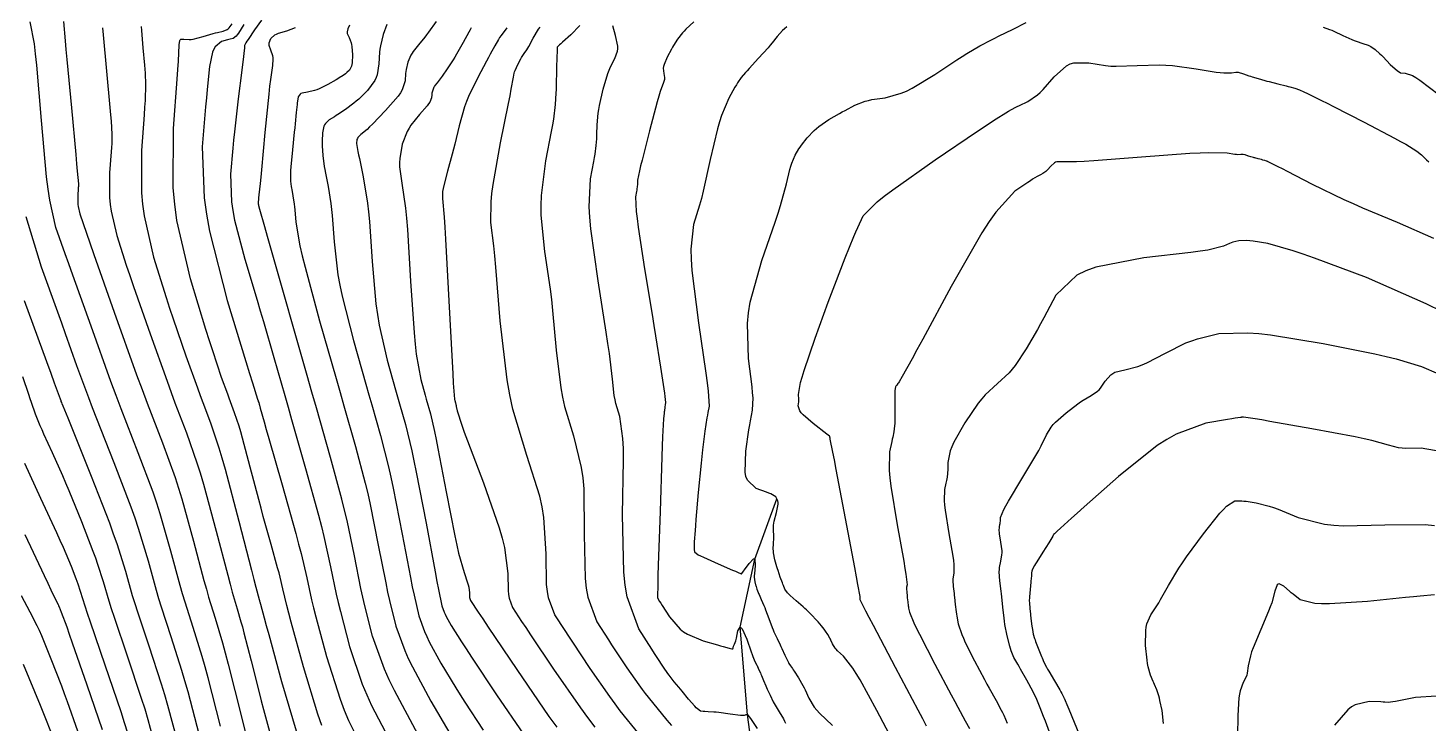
# Model space of a CAD drawing. Header units: metres. Extents: x 837475 to 838479, y 1189012 to 1191015.
# Drawn here: x 837636.3 to 837778.4, y 1190087.4 to 1190157.9 of the extents above; entities that cross this region are included whole.
import ezdxf

# ---------------------------------------------------------------- set-up
doc = ezdxf.new("R2010")
doc.units = ezdxf.units.M
doc.header["$LTSCALE"] = 0.3
for name, color, linetype in [('COTAS 10', 1, 'Continuous'), ('COTAS INT', 252, 'Continuous'), ('DRENAJE', 5, 'Continuous')]:
    doc.layers.add(name, color=color, linetype=linetype)

msp = doc.modelspace()

# ---------------------------------------------------------------- linework, layer by layer
at = {"layer": 'COTAS 10'}
for points, elevation in [([(837666.137, 1190087.124), (837665.736, 1190088.253), (837664.265, 1190093.082), (837663.04, 1190097.592), (837662.794, 1190098.52), (837662.588, 1190099.309), (837662.181, 1190100.998), (837661.912, 1190102.161), (837661.793, 1190102.617), (837661.655, 1190103.132), (837660.998, 1190105.476), (837660.196, 1190108.341), (837659.967, 1190109.183), (837659.735, 1190110.048), (837658.87, 1190113.347), (837658.088, 1190116.287), (837657.909, 1190116.924), (837657.745, 1190117.484), (837657.286, 1190118.87), (837656.868, 1190119.957), (837656.73, 1190120.33), (837656.582, 1190120.734), (837655.966, 1190122.45), (837655.067, 1190125.151), (837654.74, 1190126.175), (837654.379, 1190127.32), (837652.795, 1190132.45), (837651.435, 1190138.392), (837651.215, 1190140.047), (837651.064, 1190141.706), (837651.085, 1190147.737), (837651.456, 1190152.724), (837651.527, 1190153.726), (837651.582, 1190154.563), (837651.665, 1190156.22), (837651.731, 1190156.663), (837651.776, 1190156.736), (837651.833, 1190156.786), (837652.135, 1190156.787), (837652.666, 1190156.743), (837652.867, 1190156.765), (837653.091, 1190156.802), (837654.094, 1190157.06), (837655.107, 1190157.36), (837655.337, 1190157.423), (837655.545, 1190157.478), (837656.115, 1190157.607), (837656.517, 1190157.766), (837656.62, 1190157.839), (837656.719, 1190157.926), (837657.045, 1190158.347)], 1720), ([(837672.749, 1190158.292), (837672.376, 1190157.268), (837672.081, 1190156.1), (837672.026, 1190155.778), (837671.984, 1190155.456), (837671.929, 1190154.299), (837671.766, 1190153.182), (837671.657, 1190152.886), (837671.518, 1190152.596), (837670.785, 1190151.597), (837669.881, 1190150.713), (837669.637, 1190150.496), (837669.394, 1190150.291), (837668.537, 1190149.65), (837667.771, 1190149.147), (837667.586, 1190149.029), (837667.413, 1190148.92), (837666.884, 1190148.602), (837666.505, 1190148.243), (837666.425, 1190148.107), (837666.357, 1190147.956), (837666.203, 1190147.278), (837666.158, 1190146.452), (837666.159, 1190146.206), (837666.166, 1190145.953), (837666.237, 1190144.981), (837666.386, 1190143.878), (837666.442, 1190143.544), (837666.504, 1190143.197), (837666.78, 1190141.839), (837667.064, 1190140.1), (837667.132, 1190139.513), (837667.194, 1190138.88), (837667.38, 1190136.211), (837667.775, 1190132.873), (837667.969, 1190131.817), (837668.2, 1190130.704), (837669.342, 1190126.211), (837670.605, 1190121.769), (837670.913, 1190120.689), (837671.203, 1190119.673), (837672.098, 1190116.545), (837672.908, 1190113.365), (837673.144, 1190112.317), (837673.385, 1190111.196), (837674.298, 1190106.545), (837675.133, 1190102.152), (837675.325, 1190101.195), (837675.5, 1190100.351), (837675.99, 1190098.237), (837676.565, 1190096.661), (837676.794, 1190096.155), (837677.053, 1190095.619), (837678.237, 1190093.434), (837679.734, 1190090.942), (837680.19, 1190090.213), (837680.663, 1190089.467), (837682.521, 1190086.632)], 1730), ([(837692.33, 1190158.182), (837691.425, 1190157.246), (837690.566, 1190156.477), (837690.401, 1190156.329), (837690.268, 1190156.209), (837690.05, 1190156.01), (837690.041, 1190155.996), (837690.039, 1190155.992), (837690.037, 1190155.989), (837690.033, 1190155.979), (837690.024, 1190155.624), (837690.019, 1190155.404), (837690.012, 1190155.131), (837689.98, 1190153.704), (837689.935, 1190152.081), (837689.92, 1190151.684), (837689.905, 1190151.311), (837689.843, 1190150.153), (837689.65, 1190148.663), (837689.552, 1190148.08), (837689.435, 1190147.423), (837688.853, 1190144.434), (837688.407, 1190140.91), (837688.375, 1190139.916), (837688.383, 1190138.914), (837688.746, 1190135.23), (837689.307, 1190131.423), (837689.44, 1190130.344), (837689.565, 1190129.255), (837689.935, 1190125.23), (837690.389, 1190121.401), (837690.566, 1190120.435), (837690.766, 1190119.509), (837691.673, 1190116.508), (837692.484, 1190113.311), (837692.623, 1190112.263), (837692.726, 1190111.143), (837692.787, 1190106.508), (837692.872, 1190102.048), (837692.989, 1190101.038), (837693.146, 1190100.125), (837694.053, 1190097.643), (837695.234, 1190095.801), (837695.564, 1190095.293), (837695.896, 1190094.785), (837697.108, 1190092.957), (837698.316, 1190091.225), (837698.645, 1190090.777), (837698.972, 1190090.344), (837700.135, 1190088.893), (837701.166, 1190087.668), (837701.41, 1190087.376), (837701.636, 1190087.105)], 1740), ([(837727.535, 1190087.031), (837727.141, 1190087.771), (837726.673, 1190088.652), (837724.377, 1190093.002), (837722.144, 1190097.249), (837721.717, 1190098.064), (837721.373, 1190098.723), (837720.819, 1190099.803), (837720.808, 1190099.863), (837720.805, 1190099.88), (837720.803, 1190099.896), (837720.796, 1190099.954), (837720.79, 1190100.009), (837720.789, 1190100.025), (837720.787, 1190100.04), (837720.781, 1190100.093), (837720.778, 1190100.142), (837720.778, 1190100.153), (837720.779, 1190100.164), (837720.786, 1190100.198), (837720.565, 1190101.43), (837720.422, 1190102.196), (837720.244, 1190103.147), (837719.307, 1190108.115), (837718.36, 1190113.109), (837718.176, 1190114.076), (837718.025, 1190114.861), (837717.763, 1190116.196), (837717.73, 1190116.326), (837717.725, 1190116.353), (837717.721, 1190116.376), (837717.717, 1190116.422), (837717.717, 1190116.442), (837717.711, 1190116.454), (837717.69, 1190116.475), (837717.416, 1190116.688), (837716.011, 1190117.78), (837714.995, 1190118.663), (837714.809, 1190118.866), (837714.665, 1190119.05), (837714.492, 1190119.567), (837714.555, 1190119.988), (837714.56, 1190120.113), (837714.56, 1190120.241), (837714.517, 1190120.732), (837714.731, 1190121.918), (837714.895, 1190122.484), (837715.103, 1190123.153), (837716.229, 1190126.426), (837717.559, 1190130.078), (837717.896, 1190130.987), (837718.219, 1190131.85), (837719.272, 1190134.595), (837720.14, 1190136.742), (837720.347, 1190137.228), (837720.539, 1190137.668), (837721.113, 1190138.864), (837722.521, 1190140.274), (837723.239, 1190140.849), (837724.099, 1190141.504), (837728.391, 1190144.533), (837732.711, 1190147.453), (837733.589, 1190148.039), (837734.329, 1190148.528), (837735.852, 1190149.489), (837736.535, 1190149.842), (837736.744, 1190149.948), (837736.963, 1190150.057), (837737.827, 1190150.48), (837738.797, 1190151.132), (837739.081, 1190151.385), (837739.373, 1190151.67), (837740.486, 1190152.963), (837741.729, 1190154.093), (837742.102, 1190154.275), (837742.489, 1190154.4), (837743.99, 1190154.38), (837745.706, 1190154.103), (837746.229, 1190154.067), (837746.771, 1190154.048), (837748.898, 1190154.124), (837751.192, 1190154.189), (837751.838, 1190154.162), (837752.49, 1190154.117), (837754.887, 1190153.791), (837756.919, 1190153.454), (837757.341, 1190153.401), (837757.702, 1190153.366), (837758.496, 1190153.385), (837758.921, 1190153.452), (837759.049, 1190153.447), (837759.181, 1190153.431), (837759.696, 1190153.288), (837760.255, 1190153.083), (837760.415, 1190153.029), (837760.578, 1190152.976), (837761.186, 1190152.79), (837761.872, 1190152.599), (837762.084, 1190152.542), (837762.307, 1190152.483), (837763.19, 1190152.254), (837764.032, 1190152.038), (837764.228, 1190151.988), (837764.408, 1190151.941), (837764.923, 1190151.806), (837765.39, 1190151.65), (837765.54, 1190151.59), (837765.698, 1190151.523), (837766.342, 1190151.221), (837767.629, 1190150.569), (837768.192, 1190150.282), (837768.846, 1190149.948), (837771.954, 1190148.356), (837775.023, 1190146.753), (837775.652, 1190146.412), (837776.184, 1190146.116), (837777.309, 1190145.42), (837777.761, 1190145.041), (837777.87, 1190144.945), (837777.971, 1190144.852), (837778.277, 1190144.551), (837778.509, 1190144.339)], 1750), ([(837653.715, 1190086.101), (837652.555, 1190090.541), (837652.242, 1190091.651), (837651.934, 1190092.71), (837650.851, 1190096.101), (837649.851, 1190099.136), (837649.595, 1190099.97), (837649.348, 1190100.801), (837648.528, 1190103.778), (837647.534, 1190107.112), (837647.176, 1190108.167), (837646.782, 1190109.28), (837645.062, 1190113.778), (837643.294, 1190118.253), (837642.87, 1190119.352), (837642.475, 1190120.389), (837641.284, 1190123.629), (837640.118, 1190126.892), (837639.739, 1190127.944), (837639.335, 1190129.06), (837637.673, 1190133.629), (837636.129, 1190138.74)], 1710), ([(837751.592, 1190087.301), (837751.436, 1190088.625), (837751.23, 1190089.66), (837751.172, 1190089.9), (837751.114, 1190090.12), (837750.901, 1190090.744), (837750.674, 1190091.268), (837750.607, 1190091.425), (837750.538, 1190091.587), (837750.273, 1190092.214), (837750.028, 1190093.078), (837749.972, 1190093.389), (837749.92, 1190093.732), (837749.775, 1190095.23), (837749.788, 1190096.745), (837749.836, 1190097.098), (837749.904, 1190097.422), (837750.311, 1190098.353), (837750.908, 1190099.258), (837751.096, 1190099.567), (837751.293, 1190099.9), (837752.087, 1190101.312), (837753.153, 1190103.079), (837753.522, 1190103.636), (837753.923, 1190104.223), (837755.64, 1190106.586), (837757.303, 1190108.651), (837757.671, 1190109.049), (837757.998, 1190109.372), (837758.842, 1190109.914), (837759.524, 1190109.918), (837759.749, 1190109.901), (837759.99, 1190109.877), (837760.99, 1190109.729), (837762.312, 1190109.381), (837762.756, 1190109.232), (837763.234, 1190109.059), (837765.241, 1190108.244), (837767.945, 1190107.539), (837768.863, 1190107.436), (837769.854, 1190107.374), (837774.042, 1190107.482), (837778.154, 1190107.53), (837779.097, 1190107.429)], 1760), ([(837635.619, 1190100.319), (837636.5, 1190098.644), (837637.204, 1190097.267), (837637.43, 1190096.774), (837637.669, 1190096.233), (837638.644, 1190093.875), (837639.704, 1190091.13), (837639.997, 1190090.344), (837640.29, 1190089.547), (837641.346, 1190086.577)], 1700)]:
    msp.add_lwpolyline(points, dxfattribs=dict(at, elevation=elevation))
at = {"layer": 'COTAS INT'}
for points, elevation in [([(837655.853, 1190087.052), (837654.595, 1190091.945), (837654.286, 1190093.078), (837653.994, 1190094.114), (837653.083, 1190097.052), (837652.25, 1190099.644), (837652.008, 1190100.462), (837651.761, 1190101.323), (837650.827, 1190104.796), (837649.73, 1190108.615), (837649.38, 1190109.695), (837649.01, 1190110.784), (837647.507, 1190114.796), (837645.777, 1190119.248), (837645.265, 1190120.614), (837644.737, 1190122.038), (837642.71, 1190127.661), (837640.872, 1190132.845), (837640.464, 1190133.992), (837640.099, 1190135.014), (837639.146, 1190137.661), (837638.514, 1190140.443), (837638.353, 1190141.549), (837638.197, 1190142.801), (837637.682, 1190148.536), (837637.214, 1190154.137), (837637.088, 1190155.304), (837636.964, 1190156.305), (837636.527, 1190158.536)], 1712), ([(837639.911, 1190158.57), (837640.076, 1190156.633), (837640.156, 1190155.759), (837640.25, 1190154.737), (837640.713, 1190149.825), (837641.163, 1190145.071), (837641.249, 1190144.15), (837641.319, 1190143.399), (837641.43, 1190142.115), (837641.422, 1190141.834), (837641.415, 1190141.716), (837641.407, 1190141.581), (837641.361, 1190140.95), (837641.359, 1190140.21), (837641.377, 1190140.006), (837641.404, 1190139.802), (837641.571, 1190139.073), (837642.242, 1190137.098), (837642.586, 1190136.109), (837642.999, 1190134.929), (837645.064, 1190129.073), (837647.343, 1190122.717), (837647.891, 1190121.222), (837648.403, 1190119.842), (837649.952, 1190115.815), (837651.238, 1190112.287), (837651.584, 1190111.222), (837651.926, 1190110.119), (837653.126, 1190105.815), (837654.174, 1190101.846), (837654.421, 1190100.954), (837654.649, 1190100.152), (837655.314, 1190098.003), (837656.054, 1190095.518), (837656.329, 1190094.504), (837656.635, 1190093.349), (837657.991, 1190088.003), (837659.242, 1190082.961)], 1714), ([(837643.872, 1190157.956), (837643.939, 1190157.216), (837644.284, 1190153.551), (837644.626, 1190149.866), (837644.692, 1190149.114), (837644.745, 1190148.478), (837644.836, 1190147.151), (837644.806, 1190146.201), (837644.784, 1190145.803), (837644.756, 1190145.347), (837644.602, 1190143.212), (837644.594, 1190140.708), (837644.657, 1190140.019), (837644.748, 1190139.332), (837645.313, 1190136.865), (837646.288, 1190133.838), (837646.637, 1190132.798), (837647.022, 1190131.67), (837648.698, 1190126.865), (837650.423, 1190122.056), (837650.837, 1190120.925), (837651.224, 1190119.88), (837652.396, 1190116.833), (837653.466, 1190113.791), (837653.788, 1190112.749), (837654.122, 1190111.622), (837655.425, 1190106.833), (837656.588, 1190102.369), (837656.834, 1190101.447), (837657.048, 1190100.66), (837657.545, 1190098.954), (837657.934, 1190097.648), (837658.079, 1190097.115), (837658.239, 1190096.507), (837658.954, 1190093.691), (837659.769, 1190090.465), (837659.994, 1190089.599), (837660.217, 1190088.745), (837661.021, 1190085.757)], 1716), ([(837647.793, 1190158.085), (837647.827, 1190157.666), (837647.984, 1190155.91), (837648.136, 1190154.154), (837648.167, 1190153.736), (837648.192, 1190153.347), (837648.242, 1190152.186), (837648.191, 1190150.567), (837648.153, 1190149.889), (837648.105, 1190149.112), (837647.843, 1190145.474), (837647.829, 1190141.207), (837647.936, 1190140.033), (837648.091, 1190138.862), (837649.054, 1190134.658), (837650.333, 1190130.579), (837650.689, 1190129.487), (837651.044, 1190128.411), (837652.332, 1190124.658), (837653.502, 1190121.395), (837653.783, 1190120.627), (837654.046, 1190119.919), (837654.841, 1190117.851), (837655.694, 1190115.294), (837655.992, 1190114.277), (837656.319, 1190113.126), (837657.723, 1190107.851), (837659.001, 1190102.892), (837659.247, 1190101.939), (837659.446, 1190101.169), (837659.777, 1190099.905), (837659.812, 1190099.786), (837659.825, 1190099.738), (837659.84, 1190099.682), (837659.905, 1190099.426), (837660.279, 1190098.04), (837660.489, 1190097.271), (837660.745, 1190096.337), (837662.052, 1190091.573), (837663.526, 1190086.554)], 1718), ([(837658.213, 1190158.267), (837657.666, 1190157.412), (837657.544, 1190157.246), (837657.435, 1190157.11), (837657.146, 1190156.875), (837656.837, 1190156.802), (837656.714, 1190156.769), (837656.577, 1190156.73), (837655.947, 1190156.542), (837655.315, 1190156.015), (837655.176, 1190155.763), (837655.053, 1190155.465), (837654.736, 1190154.002), (837654.493, 1190151.683), (837654.416, 1190150.844), (837654.335, 1190149.92), (837654.009, 1190145.875), (837654.182, 1190140.679), (837654.416, 1190139.029), (837654.73, 1190137.289), (837656.536, 1190130.243), (837658.425, 1190124.06), (837658.791, 1190122.864), (837659.09, 1190121.892), (837659.6, 1190120.243), (837659.661, 1190120.073), (837659.676, 1190120.033), (837659.69, 1190119.996), (837659.731, 1190119.888), (837659.777, 1190119.751), (837659.811, 1190119.632), (837659.888, 1190119.341), (837660.282, 1190117.94), (837660.499, 1190117.178), (837660.763, 1190116.253), (837662.108, 1190111.56), (837663.495, 1190106.611), (837663.786, 1190105.525), (837664.036, 1190104.561), (837664.604, 1190102.108), (837665.097, 1190099.878), (837665.3, 1190099.055), (837665.532, 1190098.144), (837666.61, 1190094.113), (837667.994, 1190089.775), (837668.419, 1190088.67), (837668.862, 1190087.607), (837670.612, 1190084.113)], 1722), ([(837660.027, 1190158.718), (837659.312, 1190157.737), (837658.654, 1190156.762), (837658.53, 1190156.573), (837658.431, 1190156.419), (837658.284, 1190156.158), (837658.297, 1190156.124), (837658.299, 1190156.104), (837658.296, 1190156.065), (837658.283, 1190155.976), (837658.279, 1190155.935), (837658.274, 1190155.886), (837658.25, 1190155.649), (837658.143, 1190154.721), (837658.084, 1190154.236), (837658.014, 1190153.652), (837657.657, 1190150.721), (837657.269, 1190147.373), (837657.179, 1190146.527), (837657.096, 1190145.716), (837656.862, 1190143.077), (837656.972, 1190140.292), (837657.107, 1190139.387), (837657.287, 1190138.426), (837658.313, 1190134.472), (837659.57, 1190130.305), (837659.896, 1190129.209), (837660.212, 1190128.137), (837661.271, 1190124.472), (837662.369, 1190120.615), (837662.71, 1190119.422), (837663.067, 1190118.175), (837664.487, 1190113.217), (837665.804, 1190108.451), (837666.096, 1190107.325), (837666.355, 1190106.283), (837667.028, 1190103.217), (837667.606, 1190100.446), (837667.806, 1190099.59), (837668.024, 1190098.696), (837668.955, 1190095.144), (837670.252, 1190091.297), (837670.701, 1190090.216), (837671.188, 1190089.129), (837673.271, 1190085.144)], 1724), ([(837675.931, 1190086.175), (837673.515, 1190090.651), (837672.983, 1190091.763), (837672.511, 1190092.819), (837671.3, 1190096.175), (837670.516, 1190099.248), (837670.313, 1190100.125), (837670.115, 1190101.015), (837669.451, 1190104.326), (837668.698, 1190107.921), (837668.445, 1190108.989), (837668.172, 1190110.089), (837667.024, 1190114.326), (837665.585, 1190119.356), (837665.129, 1190120.956), (837664.647, 1190122.646), (837660.975, 1190135.556), (837660.636, 1190136.746), (837660.357, 1190137.725), (837659.847, 1190139.497), (837659.753, 1190139.857), (837659.737, 1190139.944), (837659.725, 1190140.027), (837659.715, 1190140.28), (837659.736, 1190140.52), (837659.744, 1190140.593), (837659.752, 1190140.67), (837659.787, 1190140.975), (837659.906, 1190142.147), (837659.967, 1190142.772), (837660.04, 1190143.526), (837660.405, 1190147.333), (837660.79, 1190151.208), (837660.875, 1190152.005), (837660.951, 1190152.683), (837661.152, 1190154.135), (837661.209, 1190154.778), (837661.196, 1190154.946), (837661.169, 1190155.109), (837660.968, 1190155.662), (837660.794, 1190156.164), (837660.785, 1190156.295), (837660.792, 1190156.422), (837660.96, 1190156.852), (837661.379, 1190157.222), (837661.545, 1190157.312), (837661.733, 1190157.396), (837662.593, 1190157.653), (837663.458, 1190157.97)], 1726), ([(837668.96, 1190158.227), (837668.791, 1190157.847), (837668.702, 1190157.548), (837668.707, 1190157.453), (837668.727, 1190157.353), (837668.907, 1190156.95), (837669.124, 1190156.416), (837669.168, 1190156.234), (837669.203, 1190156.037), (837669.27, 1190155.203), (837669.232, 1190154.399), (837669.201, 1190154.221), (837669.163, 1190154.063), (837668.952, 1190153.656), (837668.689, 1190153.399), (837668.618, 1190153.336), (837668.547, 1190153.276), (837668.298, 1190153.09), (837667.914, 1190152.851), (837667.758, 1190152.759), (837667.581, 1190152.655), (837666.763, 1190152.184), (837665.861, 1190151.734), (837665.632, 1190151.643), (837665.411, 1190151.568), (837664.684, 1190151.417), (837664.132, 1190151.311), (837664.021, 1190151.263), (837663.928, 1190151.208), (837663.744, 1190150.944), (837663.673, 1190150.505), (837663.651, 1190150.34), (837663.629, 1190150.156), (837663.544, 1190149.335), (837663.43, 1190148.18), (837663.39, 1190147.786), (837663.347, 1190147.36), (837663.159, 1190145.552), (837662.999, 1190143.835), (837662.973, 1190143.466), (837662.954, 1190143.143), (837662.954, 1190142.359), (837663.025, 1190141.837), (837663.052, 1190141.679), (837663.081, 1190141.514), (837663.211, 1190140.871), (837663.346, 1190140.047), (837663.378, 1190139.769), (837663.408, 1190139.469), (837663.496, 1190138.205), (837663.912, 1190135.817), (837664.149, 1190134.808), (837664.438, 1190133.648), (837665.92, 1190128.205), (837667.589, 1190122.338), (837667.996, 1190120.91), (837668.379, 1190119.568), (837669.561, 1190115.435), (837670.54, 1190111.727), (837670.794, 1190110.653), (837671.041, 1190109.559), (837671.874, 1190105.435), (837672.624, 1190101.584), (837672.819, 1190100.66), (837673.008, 1190099.799), (837673.645, 1190097.206), (837674.557, 1190094.708), (837674.919, 1190093.906), (837675.329, 1190093.057), (837677.206, 1190089.594), (837679.143, 1190086.294)], 1728), ([(837677.735, 1190158.576), (837676.971, 1190157.502), (837676.774, 1190157.241), (837676.583, 1190156.994), (837675.947, 1190156.233), (837675.422, 1190155.556), (837675.301, 1190155.364), (837675.192, 1190155.168), (837674.886, 1190154.444), (837674.699, 1190153.706), (837674.665, 1190153.502), (837674.638, 1190153.299), (837674.603, 1190152.568), (837674.307, 1190151.66), (837674.116, 1190151.345), (837673.877, 1190151.003), (837672.618, 1190149.538), (837671.279, 1190148.164), (837670.989, 1190147.88), (837670.735, 1190147.636), (837670.112, 1190147.103), (837669.804, 1190146.803), (837669.75, 1190146.707), (837669.709, 1190146.605), (837669.67, 1190146.191), (837669.803, 1190145.397), (837669.87, 1190145.056), (837669.95, 1190144.663), (837670.348, 1190142.807), (837670.782, 1190140.152), (837670.885, 1190139.256), (837670.981, 1190138.29), (837671.265, 1190134.217), (837671.638, 1190129.929), (837671.79, 1190128.826), (837671.963, 1190127.76), (837672.763, 1190124.217), (837673.621, 1190121.201), (837673.83, 1190120.468), (837674.027, 1190119.778), (837674.635, 1190117.654), (837675.275, 1190115.003), (837675.493, 1190113.981), (837675.728, 1190112.834), (837676.721, 1190107.654), (837677.642, 1190102.721), (837677.831, 1190101.73), (837677.992, 1190100.903), (837678.335, 1190099.268), (837678.574, 1190098.613), (837678.669, 1190098.403), (837678.776, 1190098.181), (837679.268, 1190097.274), (837680.325, 1190095.59), (837680.788, 1190094.878), (837681.325, 1190094.06), (837683.884, 1190090.217), (837686.616, 1190086.228)], 1732), ([(837681.296, 1190157.937), (837681.191, 1190157.742), (837681.069, 1190157.516), (837680.485, 1190156.444), (837679.815, 1190155.259), (837679.638, 1190154.962), (837679.466, 1190154.679), (837678.876, 1190153.768), (837678.373, 1190153.052), (837678.256, 1190152.892), (837678.148, 1190152.748), (837677.838, 1190152.365), (837677.619, 1190152.083), (837677.569, 1190152.003), (837677.523, 1190151.922), (837677.396, 1190151.619), (837677.318, 1190151.312), (837677.303, 1190151.227), (837677.292, 1190151.142), (837677.278, 1190150.837), (837677.093, 1190150.395), (837676.974, 1190150.223), (837676.827, 1190150.03), (837676.05, 1190149.155), (837675.193, 1190148.072), (837674.995, 1190147.748), (837674.813, 1190147.414), (837674.3, 1190146.117), (837674.049, 1190144.684), (837674.033, 1190144.263), (837674.041, 1190143.831), (837674.265, 1190142.187), (837674.629, 1190139.617), (837674.726, 1190138.603), (837674.821, 1190137.457), (837675.149, 1190132.223), (837675.501, 1190126.985), (837675.61, 1190125.835), (837675.725, 1190124.816), (837676.185, 1190122.223), (837676.637, 1190120.633), (837676.747, 1190120.247), (837677.171, 1190118.763), (837677.585, 1190116.957), (837677.747, 1190116.161), (837677.93, 1190115.236), (837678.763, 1190110.827), (837679.63, 1190106.379), (837679.834, 1190105.43), (837680.023, 1190104.604), (837680.574, 1190102.638), (837680.932, 1190101.611), (837680.999, 1190101.377), (837681.052, 1190101.164), (837681.127, 1190100.574), (837681.135, 1190100.181), (837681.145, 1190100.091), (837681.159, 1190100.011), (837681.239, 1190099.792), (837682.021, 1190098.618), (837682.478, 1190097.935), (837683.039, 1190097.097), (837685.931, 1190092.779), (837689.191, 1190088.035), (837689.983, 1190086.929)], 1734), ([(837684.938, 1190157.927), (837684.335, 1190157.15), (837684.194, 1190156.95), (837684.064, 1190156.757), (837683.69, 1190156.114), (837683.244, 1190155.257), (837683.068, 1190154.928), (837682.87, 1190154.559), (837681.968, 1190152.899), (837681.04, 1190150.98), (837680.826, 1190150.449), (837680.631, 1190149.917), (837680.08, 1190147.998), (837679.637, 1190146.123), (837679.51, 1190145.619), (837679.38, 1190145.123), (837678.894, 1190143.387), (837678.513, 1190141.933), (837678.449, 1190141.614), (837678.404, 1190141.331), (837678.391, 1190140.614), (837678.554, 1190138.729), (837678.619, 1190137.711), (837678.693, 1190136.477), (837679.033, 1190130.229), (837679.363, 1190124.04), (837679.431, 1190122.844), (837679.488, 1190121.872), (837679.607, 1190120.229), (837679.653, 1190120.065), (837679.665, 1190120.025), (837679.675, 1190119.988), (837679.708, 1190119.872), (837679.751, 1190119.686), (837679.768, 1190119.604), (837679.786, 1190119.509), (837679.872, 1190119.054), (837680.344, 1190117.602), (837680.606, 1190116.878), (837680.925, 1190116.015), (837682.552, 1190111.733), (837684.145, 1190107.167), (837684.443, 1190106.123), (837684.679, 1190105.176), (837685.014, 1190102.552), (837685.047, 1190100.803), (837685.093, 1190100.407), (837685.155, 1190100.049), (837685.51, 1190099.076), (837686.425, 1190097.679), (837686.84, 1190097.054), (837687.324, 1190096.326), (837689.657, 1190092.839), (837692.387, 1190088.916), (837693.122, 1190087.913), (837693.849, 1190086.948)], 1736), ([(837698.35, 1190086.229), (837696.441, 1190088.609), (837695.905, 1190089.321), (837695.364, 1190090.055), (837693.383, 1190092.898), (837691.61, 1190095.556), (837691.202, 1190096.174), (837690.829, 1190096.74), (837689.781, 1190098.359), (837689.15, 1190100.087), (837689.041, 1190100.722), (837688.959, 1190101.425), (837688.9, 1190104.53), (837688.678, 1190108.222), (837688.494, 1190109.295), (837688.256, 1190110.391), (837686.955, 1190114.53), (837685.534, 1190119.231), (837685.221, 1190120.681), (837684.944, 1190122.194), (837684.232, 1190128.193), (837683.797, 1190133.63), (837683.694, 1190134.789), (837683.598, 1190135.798), (837683.314, 1190138.193), (837683.319, 1190140.289), (837683.406, 1190141.111), (837683.53, 1190142.037), (837684.285, 1190146.251), (837685.091, 1190150.255), (837685.247, 1190151.048), (837685.374, 1190151.705), (837685.587, 1190152.94), (837685.67, 1190153.346), (837685.715, 1190153.479), (837685.768, 1190153.622), (837686.037, 1190154.217), (837686.337, 1190154.788), (837686.41, 1190154.916), (837686.479, 1190155.032), (837686.692, 1190155.34), (837686.944, 1190155.717), (837687.038, 1190155.875), (837687.143, 1190156.057), (837687.606, 1190156.908), (837688.141, 1190157.81), (837688.29, 1190158.024)], 1738), ([(837710.383, 1190086.804), (837709.685, 1190087.822), (837709.553, 1190088), (837709.447, 1190088.132), (837709.282, 1190088.237), (837709.026, 1190088.124), (837708.861, 1190088.12), (837708.657, 1190088.128), (837707.581, 1190088.255), (837706.427, 1190088.417), (837706.173, 1190088.448), (837705.947, 1190088.472), (837705.369, 1190088.508), (837705.01, 1190088.515), (837704.922, 1190088.521), (837704.84, 1190088.53), (837704.587, 1190088.576), (837704.268, 1190088.798), (837704.144, 1190088.917), (837704.005, 1190089.061), (837703.377, 1190089.792), (837702.71, 1190090.607), (837702.548, 1190090.805), (837702.394, 1190090.99), (837701.92, 1190091.558), (837701.503, 1190092.079), (837701.385, 1190092.234), (837701.267, 1190092.395), (837700.834, 1190093.017), (837700.182, 1190094.014), (837699.926, 1190094.412), (837699.638, 1190094.862), (837698.324, 1190096.926), (837697.142, 1190100.163), (837696.936, 1190101.353), (837696.784, 1190102.67), (837696.674, 1190108.487), (837696.773, 1190114.064), (837696.753, 1190115.23), (837696.712, 1190116.232), (837696.391, 1190118.487), (837695.998, 1190119.787), (837695.911, 1190120.188), (837695.834, 1190120.607), (837695.637, 1190122.267), (837695.332, 1190124.88), (837695.187, 1190125.9), (837695.016, 1190127.048), (837694.178, 1190132.267), (837693.448, 1190137.538), (837693.344, 1190138.721), (837693.284, 1190139.783), (837693.422, 1190142.617), (837693.765, 1190144.381), (837693.834, 1190144.769), (837693.892, 1190145.113), (837694.006, 1190145.992), (837694.042, 1190146.675), (837694.051, 1190146.896), (837694.06, 1190147.129), (837694.087, 1190148.087), (837694.197, 1190149.282), (837694.259, 1190149.665), (837694.334, 1190150.071), (837694.716, 1190151.727), (837695.181, 1190153.303), (837695.308, 1190153.658), (837695.434, 1190153.979), (837695.884, 1190154.843), (837696.165, 1190155.584), (837696.185, 1190155.827), (837696.18, 1190156.085), (837695.953, 1190157.153), (837695.667, 1190158.152)], 1742), ([(837703.906, 1190158.558), (837703.104, 1190157.804), (837702.917, 1190157.61), (837702.746, 1190157.422), (837702.252, 1190156.795), (837701.851, 1190156.161), (837701.737, 1190155.968), (837701.622, 1190155.767), (837701.199, 1190154.979), (837700.884, 1190154.214), (837700.837, 1190154.028), (837700.808, 1190153.853), (837700.849, 1190153.314), (837700.939, 1190152.889), (837700.941, 1190152.786), (837700.933, 1190152.69), (837700.821, 1190152.395), (837700.496, 1190151.487), (837700.353, 1190151.004), (837700.187, 1190150.421), (837699.399, 1190147.476), (837698.644, 1190144.518), (837698.499, 1190143.926), (837698.382, 1190143.433), (837698.193, 1190142.471), (837698.185, 1190142.178), (837698.182, 1190142.107), (837698.18, 1190142.04), (837698.168, 1190141.831), (837698.134, 1190141.562), (837698.116, 1190141.457), (837698.095, 1190141.339), (837697.99, 1190140.799), (837698.054, 1190139.296), (837698.139, 1190138.57), (837698.254, 1190137.71), (837698.914, 1190133.481), (837699.679, 1190128.843), (837699.861, 1190127.723), (837700.03, 1190126.675), (837700.531, 1190123.484), (837700.862, 1190121.278), (837700.923, 1190120.851), (837700.972, 1190120.503), (837701.038, 1190119.909), (837701.014, 1190119.789), (837701.006, 1190119.74), (837700.997, 1190119.684), (837700.958, 1190119.428), (837700.912, 1190119.064), (837700.898, 1190118.941), (837700.884, 1190118.808), (837700.83, 1190118.246), (837700.741, 1190116.423), (837700.704, 1190115.495), (837700.663, 1190114.384), (837700.472, 1190108.841), (837700.298, 1190103.398), (837700.266, 1190102.349), (837700.243, 1190101.499), (837700.22, 1190100.085), (837700.421, 1190099.713), (837700.539, 1190099.521), (837700.683, 1190099.29), (837701.431, 1190098.133), (837702.515, 1190096.902), (837702.873, 1190096.625), (837703.255, 1190096.375), (837704.841, 1190095.703), (837706.312, 1190095.29), (837706.621, 1190095.204), (837706.888, 1190095.13), (837707.499, 1190094.962), (837707.765, 1190094.908), (837707.813, 1190094.906), (837707.852, 1190094.908), (837707.902, 1190094.961), (837707.91, 1190095.075), (837707.921, 1190095.115), (837707.937, 1190095.159), (837708.028, 1190095.353), (837708.153, 1190095.694), (837708.191, 1190095.832), (837708.23, 1190095.989), (837708.381, 1190096.713), (837708.615, 1190097.097), (837708.706, 1190097.04), (837708.809, 1190096.912), (837709.273, 1190095.859), (837709.729, 1190094.593), (837709.826, 1190094.331), (837709.911, 1190094.108), (837710.111, 1190093.618), (837710.24, 1190093.354), (837710.279, 1190093.272), (837710.319, 1190093.186), (837710.479, 1190092.845), (837710.659, 1190092.446), (837710.713, 1190092.324), (837710.769, 1190092.196), (837710.985, 1190091.693), (837711.223, 1190091.135), (837711.294, 1190090.973), (837711.366, 1190090.808), (837711.641, 1190090.182), (837711.96, 1190089.528), (837712.06, 1190089.345), (837712.165, 1190089.161), (837712.583, 1190088.487), (837713.001, 1190087.774), (837713.105, 1190087.565), (837713.203, 1190087.35)], 1744), ([(837713.348, 1190158.036), (837713.112, 1190157.846), (837712.902, 1190157.664), (837712.37, 1190157.074), (837711.864, 1190156.407), (837711.671, 1190156.176), (837711.454, 1190155.925), (837710.481, 1190154.851), (837709.526, 1190153.817), (837709.32, 1190153.591), (837709.141, 1190153.392), (837708.706, 1190152.889), (837708.351, 1190152.366), (837708.222, 1190152.153), (837708.079, 1190151.911), (837707.45, 1190150.792), (837706.727, 1190149.038), (837706.524, 1190148.397), (837706.32, 1190147.687), (837705.577, 1190144.559), (837704.861, 1190141.375), (837704.675, 1190140.631), (837704.494, 1190139.945), (837703.886, 1190137.964), (837703.611, 1190135.463), (837703.64, 1190134.45), (837703.715, 1190133.298), (837704.367, 1190127.979), (837705.112, 1190122.894), (837705.245, 1190121.889), (837705.348, 1190121.059), (837705.455, 1190119.519), (837705.331, 1190118.889), (837705.287, 1190118.633), (837705.24, 1190118.342), (837705.035, 1190116.995), (837704.792, 1190115.082), (837704.719, 1190114.434), (837704.645, 1190113.735), (837704.361, 1190110.781), (837704.118, 1190108.01), (837704.07, 1190107.426), (837704.03, 1190106.922), (837703.954, 1190105.763), (837703.944, 1190105.216), (837703.945, 1190105.097), (837703.948, 1190104.993), (837703.973, 1190104.736), (837704.36, 1190104.449), (837704.593, 1190104.327), (837704.879, 1190104.186), (837706.362, 1190103.52), (837707.842, 1190102.885), (837708.125, 1190102.763), (837708.355, 1190102.665), (837708.728, 1190102.506), (837708.742, 1190102.503), (837708.745, 1190102.503), (837708.748, 1190102.504), (837708.754, 1190102.511), (837708.872, 1190102.679), (837708.945, 1190102.782), (837709.036, 1190102.909), (837709.509, 1190103.57), (837709.961, 1190104.038), (837710.037, 1190104.043), (837710.093, 1190103.994), (837710.12, 1190103.367), (837710.048, 1190102.517), (837710.041, 1190102.327), (837710.04, 1190102.157), (837710.085, 1190101.708), (837710.17, 1190101.397), (837710.195, 1190101.314), (837710.22, 1190101.232), (837710.315, 1190100.949), (837710.442, 1190100.622), (837710.487, 1190100.514), (837710.537, 1190100.397), (837710.756, 1190099.911), (837711.023, 1190099.286), (837711.104, 1190099.083), (837711.188, 1190098.866), (837711.516, 1190097.974), (837711.856, 1190097.065), (837711.947, 1190096.839), (837712.037, 1190096.623), (837712.351, 1190095.933), (837712.661, 1190095.297), (837712.749, 1190095.115), (837712.837, 1190094.93), (837713.159, 1190094.242), (837713.444, 1190093.647), (837713.509, 1190093.52), (837713.567, 1190093.411), (837713.725, 1190093.155), (837713.917, 1190092.883), (837713.997, 1190092.763), (837714.089, 1190092.624), (837714.517, 1190091.96), (837714.985, 1190091.162), (837715.102, 1190090.939), (837715.213, 1190090.714), (837715.571, 1190089.894), (837716.138, 1190088.965), (837716.381, 1190088.672), (837716.662, 1190088.364), (837717.991, 1190087.122)], 1746), ([(837724.086, 1190085.608), (837722.482, 1190088.648), (837720.778, 1190091.735), (837720.392, 1190092.377), (837720.042, 1190092.926), (837719.086, 1190094.14), (837718.481, 1190094.705), (837718.353, 1190094.845), (837718.242, 1190094.978), (837717.985, 1190095.401), (837717.822, 1190095.775), (837717.771, 1190095.877), (837717.718, 1190095.979), (837717.505, 1190096.341), (837717.267, 1190096.698), (837717.197, 1190096.796), (837717.127, 1190096.893), (837716.86, 1190097.242), (837716.543, 1190097.619), (837716.44, 1190097.734), (837716.331, 1190097.854), (837715.886, 1190098.326), (837715.347, 1190098.852), (837715.179, 1190099.005), (837715.004, 1190099.162), (837714.305, 1190099.756), (837713.672, 1190100.315), (837713.539, 1190100.448), (837713.424, 1190100.573), (837713.159, 1190100.95), (837712.997, 1190101.33), (837712.946, 1190101.458), (837712.893, 1190101.596), (837712.681, 1190102.173), (837712.461, 1190102.835), (837712.402, 1190103.026), (837712.344, 1190103.219), (837712.145, 1190103.946), (837712.003, 1190104.654), (837711.981, 1190104.836), (837711.966, 1190105.012), (837711.978, 1190105.597), (837712.016, 1190106.128), (837712.019, 1190106.269), (837712.017, 1190106.409), (837711.984, 1190106.892), (837711.997, 1190107.46), (837712.024, 1190107.652), (837712.062, 1190107.86), (837712.286, 1190108.74), (837712.455, 1190109.58), (837712.459, 1190109.762), (837712.443, 1190109.924), (837712.231, 1190110.327), (837711.723, 1190110.618), (837711.522, 1190110.709), (837711.293, 1190110.803), (837710.249, 1190111.18), (837709.342, 1190112.004), (837709.201, 1190112.381), (837709.108, 1190112.822), (837709.169, 1190114.952), (837709.504, 1190117.144), (837709.583, 1190117.624), (837709.656, 1190118.05), (837709.872, 1190119.13), (837709.914, 1190120.371), (837709.878, 1190120.898), (837709.821, 1190121.504), (837709.442, 1190124.356), (837709.341, 1190127.935), (837709.459, 1190129.001), (837709.641, 1190130.098), (837710.825, 1190134.329), (837712.179, 1190138.225), (837712.467, 1190139.111), (837712.718, 1190139.913), (837713.31, 1190142.114), (837713.655, 1190143.565), (837713.75, 1190143.894), (837713.844, 1190144.192), (837714.179, 1190145.005), (837714.57, 1190145.647), (837714.698, 1190145.837), (837714.836, 1190146.031), (837715.406, 1190146.778), (837716.125, 1190147.536), (837716.357, 1190147.738), (837716.603, 1190147.936), (837717.607, 1190148.623), (837718.679, 1190149.25), (837718.968, 1190149.411), (837719.253, 1190149.565), (837720.251, 1190150.076), (837721.315, 1190150.482), (837721.641, 1190150.571), (837721.981, 1190150.65), (837723.323, 1190150.85), (837724.969, 1190151.295), (837725.5, 1190151.527), (837726.064, 1190151.807), (837728.375, 1190153.214), (837730.613, 1190154.705), (837731.131, 1190155.038), (837731.605, 1190155.336), (837732.952, 1190156.125), (837734.112, 1190156.725), (837734.468, 1190156.905), (837734.839, 1190157.09), (837736.308, 1190157.809), (837737.629, 1190158.495)], 1748), ([(837767.788, 1190158.023), (837768.447, 1190157.779), (837768.659, 1190157.691), (837768.883, 1190157.596), (837769.8, 1190157.178), (837770.719, 1190156.764), (837770.945, 1190156.671), (837771.158, 1190156.588), (837771.825, 1190156.362), (837772.373, 1190156.167), (837772.511, 1190156.103), (837772.644, 1190156.033), (837773.075, 1190155.745), (837773.55, 1190155.319), (837773.711, 1190155.164), (837773.884, 1190154.992), (837774.612, 1190154.235), (837775.336, 1190153.572), (837775.505, 1190153.46), (837775.661, 1190153.378), (837776.114, 1190153.339), (837776.867, 1190153.1), (837777.212, 1190152.892), (837777.617, 1190152.622), (837779.572, 1190151.135)], 1748), ([(837779.038, 1190136.565), (837775.351, 1190138.188), (837771.813, 1190139.642), (837770.869, 1190140.057), (837769.941, 1190140.478), (837766.722, 1190142.041), (837764.163, 1190143.353), (837763.652, 1190143.614), (837763.227, 1190143.832), (837762.403, 1190144.251), (837762.159, 1190144.366), (837762.099, 1190144.391), (837762.042, 1190144.414), (837761.865, 1190144.473), (837761.67, 1190144.524), (837761.602, 1190144.542), (837761.528, 1190144.561), (837761.209, 1190144.643), (837760.874, 1190144.73), (837760.79, 1190144.752), (837760.709, 1190144.774), (837760.449, 1190144.846), (837760.219, 1190144.916), (837760.157, 1190144.936), (837760.097, 1190144.957), (837759.885, 1190145.035), (837759.69, 1190145.089), (837759.64, 1190145.095), (837759.591, 1190145.097), (837759.43, 1190145.071), (837759.129, 1190145.064), (837758.993, 1190145.077), (837758.833, 1190145.097), (837758.063, 1190145.225), (837756.166, 1190145.265), (837755.296, 1190145.23), (837754.276, 1190145.175), (837749.348, 1190144.809), (837744.506, 1190144.432), (837743.541, 1190144.37), (837742.739, 1190144.327), (837741.2, 1190144.324), (837740.748, 1190144.33), (837740.632, 1190144.292), (837740.52, 1190144.238), (837740.146, 1190143.898), (837739.811, 1190143.509), (837739.724, 1190143.424), (837739.638, 1190143.347), (837739.347, 1190143.151), (837739.087, 1190143.024), (837739.021, 1190142.991), (837738.958, 1190142.96), (837738.753, 1190142.853), (837738.295, 1190142.564), (837738.072, 1190142.417), (837737.808, 1190142.241), (837736.509, 1190141.363), (837734.561, 1190139.231), (837733.888, 1190138.264), (837733.157, 1190137.134), (837730.033, 1190131.694), (837727.141, 1190126.334), (837726.556, 1190125.255), (837726.064, 1190124.351), (837725.068, 1190122.547), (837724.748, 1190122.01), (837724.682, 1190121.904), (837724.627, 1190121.817), (837724.509, 1190121.658), (837724.456, 1190121.608), (837724.441, 1190121.591), (837724.425, 1190121.571), (837724.367, 1190121.487), (837724.323, 1190121.106), (837724.317, 1190120.901), (837724.312, 1190120.651), (837724.316, 1190119.388), (837724.313, 1190118.069), (837724.304, 1190117.785), (837724.292, 1190117.535), (837724.221, 1190116.926), (837724.096, 1190116.381), (837724.049, 1190116.171), (837723.997, 1190115.937), (837723.768, 1190114.878), (837723.725, 1190113.001), (837723.792, 1190112.25), (837723.892, 1190111.398), (837724.535, 1190107.489), (837725.215, 1190103.778), (837725.339, 1190103.053), (837725.435, 1190102.458), (837725.547, 1190101.398), (837725.498, 1190101.159), (837725.493, 1190101.082), (837725.491, 1190100.999), (837725.513, 1190100.659), (837725.557, 1190100.281), (837725.569, 1190100.175), (837725.58, 1190100.067), (837725.619, 1190099.672), (837725.667, 1190099.265), (837725.684, 1190099.151), (837725.703, 1190099.035), (837725.784, 1190098.61), (837726.239, 1190097.54), (837726.493, 1190097.018), (837726.803, 1190096.398), (837728.387, 1190093.341), (837730.043, 1190090.21), (837730.4, 1190089.543), (837730.711, 1190088.963), (837731.467, 1190087.587), (837731.888, 1190086.816)], 1752), ([(837779.926, 1190129.108), (837778.26, 1190129.935), (837772.185, 1190132.584), (837766.928, 1190134.567), (837765.777, 1190134.973), (837764.759, 1190135.317), (837762.185, 1190136.046), (837760.689, 1190136.288), (837760.351, 1190136.325), (837760.045, 1190136.349), (837759.217, 1190136.329), (837758.611, 1190136.179), (837758.445, 1190136.122), (837758.28, 1190136.057), (837757.693, 1190135.765), (837756.099, 1190135.38), (837755.299, 1190135.257), (837754.344, 1190135.127), (837749.6, 1190134.595), (837744.725, 1190133.66), (837743.688, 1190133.275), (837742.785, 1190132.836), (837740.653, 1190130.796), (837739.433, 1190128.503), (837739.106, 1190127.905), (837738.784, 1190127.322), (837737.657, 1190125.347), (837736.54, 1190123.669), (837736.223, 1190123.273), (837735.903, 1190122.907), (837734.72, 1190121.831), (837733.482, 1190120.685), (837733.127, 1190120.274), (837732.767, 1190119.822), (837731.423, 1190117.854), (837730.316, 1190115.875), (837730.106, 1190115.417), (837729.938, 1190114.997), (837729.677, 1190113.808), (837729.675, 1190113.01), (837729.67, 1190112.838), (837729.663, 1190112.687), (837729.62, 1190112.319), (837729.544, 1190111.989), (837729.516, 1190111.863), (837729.484, 1190111.721), (837729.346, 1190111.08), (837729.32, 1190109.945), (837729.36, 1190109.491), (837729.421, 1190108.976), (837729.81, 1190106.612), (837730.204, 1190104.317), (837730.267, 1190103.846), (837730.312, 1190103.447), (837730.308, 1190102.598), (837730.218, 1190102.155), (837730.208, 1190102.01), (837730.204, 1190101.857), (837730.246, 1190101.225), (837730.327, 1190100.523), (837730.349, 1190100.324), (837730.37, 1190100.125), (837730.442, 1190099.39), (837730.531, 1190098.634), (837730.563, 1190098.421), (837730.598, 1190098.207), (837730.749, 1190097.417), (837731.105, 1190096.358), (837731.27, 1190095.972), (837731.462, 1190095.547), (837732.397, 1190093.681), (837733.413, 1190091.768), (837733.658, 1190091.315), (837733.887, 1190090.894), (837734.583, 1190089.648), (837735.118, 1190088.668), (837735.246, 1190088.415), (837735.364, 1190088.17), (837735.72, 1190087.349)], 1754), ([(837651.577, 1190085.15), (837650.515, 1190089.137), (837650.199, 1190090.225), (837649.874, 1190091.305), (837648.62, 1190095.15), (837647.453, 1190098.628), (837647.182, 1190099.477), (837646.934, 1190100.278), (837646.23, 1190102.76), (837645.359, 1190105.553), (837645.007, 1190106.551), (837644.607, 1190107.645), (837642.76, 1190112.404), (837641.004, 1190116.777), (837640.662, 1190117.628), (837640.381, 1190118.322), (837639.887, 1190119.531), (837639.809, 1190119.701), (837639.791, 1190119.741), (837639.775, 1190119.778), (837639.732, 1190119.887), (837639.694, 1190119.994), (837639.681, 1190120.03), (837639.668, 1190120.069), (837639.613, 1190120.232), (837639.017, 1190121.876), (837638.663, 1190122.848), (837638.227, 1190124.044), (837635.968, 1190130.232)], 1708), ([(837740.139, 1190086.063), (837739.593, 1190087.565), (837739.508, 1190087.793), (837739.42, 1190088.026), (837739.079, 1190088.92), (837738.647, 1190089.916), (837738.503, 1190090.213), (837738.348, 1190090.521), (837737.699, 1190091.71), (837737.064, 1190092.826), (837736.917, 1190093.087), (837736.783, 1190093.327), (837736.406, 1190094.02), (837736.122, 1190094.697), (837736.046, 1190094.927), (837735.971, 1190095.175), (837735.713, 1190096.224), (837735.493, 1190097.378), (837735.442, 1190097.692), (837735.396, 1190098.004), (837735.265, 1190099.108), (837735.16, 1190100.182), (837735.129, 1190100.474), (837735.097, 1190100.764), (837734.979, 1190101.791), (837734.918, 1190102.715), (837734.923, 1190102.939), (837734.937, 1190103.15), (837735.069, 1190103.799), (837735.189, 1190104.436), (837735.196, 1190104.64), (837735.192, 1190104.856), (837735.084, 1190105.735), (837734.95, 1190106.554), (837734.929, 1190106.732), (837734.915, 1190106.889), (837734.924, 1190107.283), (837734.972, 1190107.505), (837734.983, 1190107.554), (837734.992, 1190107.598), (837735.019, 1190107.712), (837735.034, 1190107.839), (837735.036, 1190107.892), (837735.038, 1190107.951), (837735.038, 1190108.228), (837735.368, 1190109.028), (837735.578, 1190109.418), (837735.838, 1190109.881), (837737.206, 1190112.16), (837738.627, 1190114.521), (837738.922, 1190115.035), (837739.174, 1190115.488), (837739.725, 1190116.621), (837740.196, 1190117.415), (837740.397, 1190117.655), (837740.628, 1190117.903), (837741.717, 1190118.871), (837742.889, 1190119.762), (837743.173, 1190119.962), (837743.439, 1190120.141), (837744.252, 1190120.62), (837744.894, 1190121.053), (837745.052, 1190121.204), (837745.202, 1190121.367), (837745.669, 1190122.069), (837746.225, 1190122.725), (837746.43, 1190122.86), (837746.658, 1190122.976), (837747.664, 1190123.223), (837748.995, 1190123.552), (837749.428, 1190123.718), (837749.887, 1190123.917), (837751.778, 1190124.907), (837753.87, 1190125.947), (837754.458, 1190126.177), (837755.048, 1190126.383), (837757.21, 1190126.918), (837760.161, 1190126.989), (837761.249, 1190126.903), (837762.455, 1190126.77), (837767.787, 1190125.909), (837773.031, 1190124.843), (837774.181, 1190124.581), (837775.199, 1190124.334), (837777.787, 1190123.563), (837779.507, 1190122.813)], 1756), ([(837635.742, 1190122.552), (837636.346, 1190120.754), (837636.492, 1190120.326), (837636.629, 1190119.93), (837637.048, 1190118.754), (837637.528, 1190117.559), (837637.704, 1190117.152), (837637.898, 1190116.711), (837638.754, 1190114.839), (837639.806, 1190112.492), (837640.124, 1190111.752), (837640.453, 1190110.972), (837641.741, 1190107.827), (837642.907, 1190104.824), (837643.159, 1190104.133), (837643.382, 1190103.504), (837643.931, 1190101.741), (837644.521, 1190099.755), (837644.769, 1190098.985), (837645.054, 1190098.12), (837646.388, 1190094.199), (837647.813, 1190089.901), (837648.156, 1190088.798), (837648.475, 1190087.733), (837649.439, 1190084.199)], 1706), ([(837779.867, 1190114.907), (837777.754, 1190115.281), (837776.175, 1190115.241), (837775.802, 1190115.264), (837775.456, 1190115.303), (837774.436, 1190115.568), (837772.732, 1190116.046), (837771.954, 1190116.218), (837771.043, 1190116.407), (837766.65, 1190117.235), (837762.385, 1190117.988), (837761.555, 1190118.13), (837760.878, 1190118.244), (837759.702, 1190118.415), (837759.547, 1190118.401), (837759.514, 1190118.398), (837759.486, 1190118.396), (837759.418, 1190118.39), (837758.851, 1190118.298), (837758.509, 1190118.24), (837758.086, 1190118.169), (837755.886, 1190117.799), (837752.866, 1190116.692), (837751.926, 1190116.156), (837750.941, 1190115.522), (837747.008, 1190112.402), (837743.533, 1190109.301), (837742.837, 1190108.678), (837742.256, 1190108.158), (837741.119, 1190107.129), (837740.793, 1190106.824), (837740.723, 1190106.76), (837740.662, 1190106.705), (837740.515, 1190106.577), (837740.435, 1190106.495), (837740.415, 1190106.469), (837740.397, 1190106.441), (837740.342, 1190106.325), (837740.158, 1190105.998), (837740.058, 1190105.837), (837739.938, 1190105.645), (837739.327, 1190104.698), (837738.711, 1190103.737), (837738.588, 1190103.537), (837738.484, 1190103.366), (837738.281, 1190102.985), (837738.221, 1190102.772), (837738.209, 1190102.707), (837738.198, 1190102.639), (837738.174, 1190102.369), (837738.146, 1190101.972), (837738.133, 1190101.823), (837738.118, 1190101.657), (837738.045, 1190100.919), (837737.98, 1190100.182), (837737.969, 1190100.017), (837737.963, 1190099.87), (837737.968, 1190099.478), (837738.01, 1190099.078), (837738.026, 1190098.925), (837738.045, 1190098.754), (837738.131, 1190097.984), (837738.229, 1190097.2), (837738.254, 1190097.02), (837738.28, 1190096.855), (837738.367, 1190096.394), (837738.493, 1190095.958), (837738.543, 1190095.809), (837738.599, 1190095.648), (837738.855, 1190094.967), (837739.127, 1190094.287), (837739.193, 1190094.127), (837739.255, 1190093.979), (837739.449, 1190093.545), (837739.715, 1190093.039), (837739.823, 1190092.845), (837739.945, 1190092.628), (837740.513, 1190091.652), (837741.06, 1190090.716), (837741.169, 1190090.526), (837741.26, 1190090.364), (837741.437, 1190090.028), (837741.497, 1190089.884), (837741.514, 1190089.844), (837741.532, 1190089.804), (837741.598, 1190089.66), (837741.781, 1190089.234), (837741.872, 1190089.016), (837741.98, 1190088.755), (837742.518, 1190087.452), (837743.055, 1190086.145)], 1758), ([(837646.435, 1190086.329), (837646.112, 1190087.372), (837645.753, 1190088.497), (837644.157, 1190093.248), (837642.655, 1190097.611), (837642.356, 1190098.493), (837642.108, 1190099.232), (837641.632, 1190100.723), (837641.404, 1190101.455), (837641.312, 1190101.716), (837641.207, 1190102.003), (837640.723, 1190103.25), (837639.903, 1190105.167), (837639.586, 1190105.876), (837639.23, 1190106.662), (837637.62, 1190110.147), (837635.987, 1190113.72)], 1704), ([(837636.005, 1190106.487), (837637.941, 1190102.355), (837638.322, 1190101.546), (837638.637, 1190100.882), (837639.213, 1190099.695), (837639.372, 1190099.386), (837639.422, 1190099.275), (837639.476, 1190099.153), (837639.695, 1190098.623), (837640.239, 1190097.123), (837640.498, 1190096.39), (837640.803, 1190095.519), (837642.297, 1190091.225), (837643.831, 1190086.696)], 1702), ([(837779.103, 1190100.379), (837777.632, 1190100.243), (837776.954, 1190100.176), (837776.157, 1190100.097), (837772.301, 1190099.71), (837768.436, 1190099.448), (837767.635, 1190099.449), (837766.949, 1190099.481), (837765.445, 1190099.863), (837764.741, 1190100.437), (837764.561, 1190100.59), (837764.386, 1190100.742), (837763.807, 1190101.271), (837763.34, 1190101.502), (837763.236, 1190101.465), (837763.142, 1190101.385), (837762.895, 1190100.733), (837762.568, 1190099.567), (837762.423, 1190099.163), (837762.256, 1190098.724), (837761.457, 1190096.846), (837760.685, 1190094.997), (837760.534, 1190094.577), (837760.41, 1190094.196), (837760.192, 1190093.152), (837760.087, 1190092.416), (837760.034, 1190092.23), (837759.972, 1190092.051), (837759.664, 1190091.468), (837759.357, 1190090.63), (837759.296, 1190090.291), (837759.245, 1190089.904), (837759.144, 1190088.121), (837759.11, 1190086.043)], 1762), ([(837639.17, 1190085.137), (837637.593, 1190089.127), (837635.863, 1190093.313)], 1698), ([(837779.289, 1190090.089), (837777.165, 1190089.954), (837775.474, 1190089.621), (837775.144, 1190089.559), (837774.875, 1190089.511), (837774.407, 1190089.445), (837774.065, 1190089.473), (837773.876, 1190089.484), (837773.646, 1190089.497), (837772.475, 1190089.553), (837771.057, 1190089.224), (837770.671, 1190088.993), (837770.288, 1190088.702), (837768.931, 1190087.148)], 1764)]:
    msp.add_lwpolyline(points, dxfattribs=dict(at, elevation=elevation))
at = {"layer": 'DRENAJE'}
for p, q in [((837710.093, 1190103.994, 1746), (837712.337, 1190110.126, 1748)), ((837708.615, 1190097.097, 1744), (837710.093, 1190103.994, 1746)), ((837709.365, 1190088.184, 1742), (837708.615, 1190097.097, 1744)), ((837710.226, 1190081.777, 1740), (837709.365, 1190088.184, 1742))]:
    msp.add_line(p, q, dxfattribs=at)

doc.saveas('drawing.dxf')
